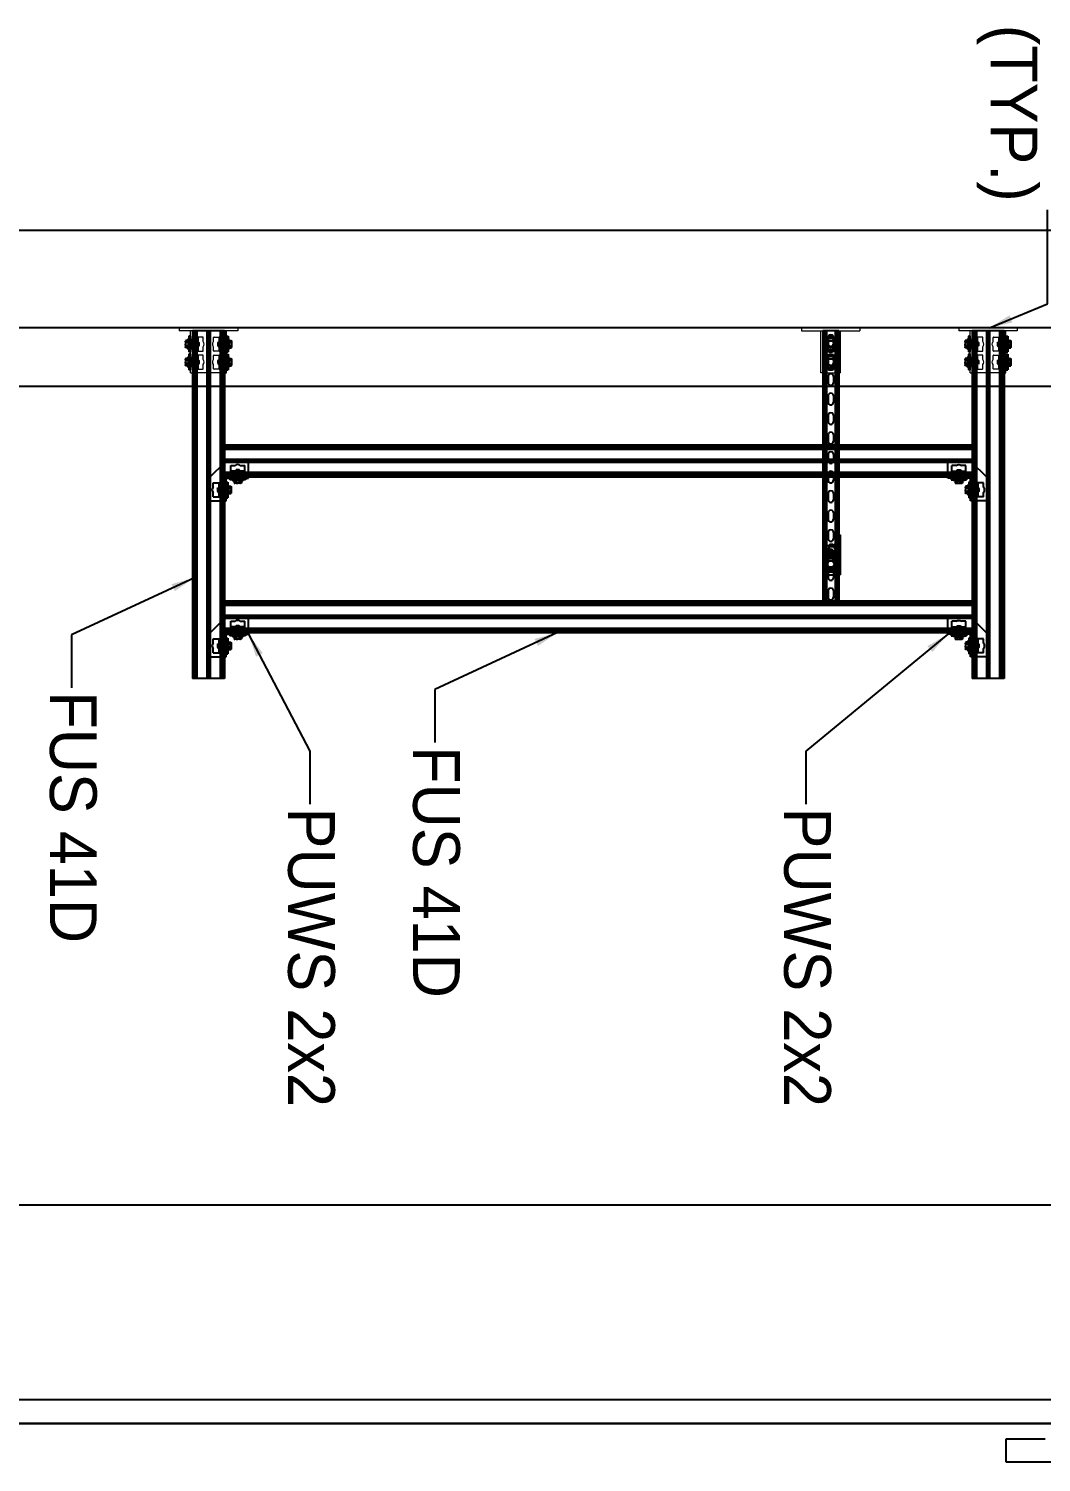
# Model space of a CAD drawing. Header units: millimetres. Extents: x 0 to 268175, y 0 to 74250.
# Drawn here: x 19607 to 22205, y 14109 to 17786 of the extents above; entities that cross this region are included whole.
import ezdxf
from ezdxf.enums import TextEntityAlignment as Align

# ---------------------------------------------------------------- set-up
doc = ezdxf.new("R2010")
doc.units = ezdxf.units.MM
doc.header["$LTSCALE"] = 200
doc.linetypes.add('CEN-GAUN', pattern=[32.2, 30, -1, 0.2, -1])
doc.linetypes.add('phl_thick', pattern=[0])
for name, color, linetype in [('1 BA', 9, 'Continuous'), ('1 CEN', 15, 'CEN-GAUN'), ('@@P3_P4 환상망 SUPPORT', 143, 'Continuous'), ('DIM', 7, 'Continuous'), ('PIPE RACK', 6, 'Continuous')]:
    doc.layers.add(name, color=color, linetype=linetype)
doc.styles.add('STD', font='simplex8.shx', dxfattribs={"width": 0.85, "bigfont": 'whgtxt.shx'})
doc.styles.add('돋움체', font='gulim.ttc')
doc.dimstyles.new('DMA1', dxfattribs={"dimscale": 40, "dimtxt": 2.5, "dimasz": 3, "dimexe": 1, "dimexo": 1.5, "dimgap": 0.8, "dimtad": 1, "dimdec": 1, "dimdsep": 46, "dimtxsty": 'STD', "dimcen": -2.5, "dimclrd": 256, "dimclre": 256, "dimclrt": 7, "dimadec": 1, "dimazin": 2, "dimtfac": 0.75, "dimtdec": 1, "dimtmove": 2, "dimatfit": 3, "dimfxl": 1, "dimtvp": 1, "dimfrac": 2, "dimtolj": 1, "dimarcsym": 0})

# ---------------------------------------------------------------- blocks, each defined once
blk = doc.blocks.new('A$C1199bcb0')
at = {"layer": '@@P3_P4 환상망 SUPPORT', "color": 2, "linetype": 'phl_thick'}
for p, q in [((-18, 6), (-17.99649, 6.117777)), ((-18, -6), (-18, 6)), ((-17.99649, 6.117777), (-17.986084, 6.235472)), ((-17.986084, 6.235472), (-17.968693, 6.352408)), ((-17.968693, 6.352408), (-17.944448, 6.467915)), ((-17.944448, 6.467915), (-17.913618, 6.581325)), ((-17.913618, 6.581325), (-17.876478, 6.691977)), ((-17.876478, 6.691977), (-17.832987, 6.800099)), ((-17.832987, 6.800099), (-17.782843, 6.90625)), ((-17.782843, 6.90625), (-17.726339, 7.009788)), ((-17.726339, 7.009788), (-17.663683, 7.110023)), ((-17.663683, 7.110023), (-17.595186, 7.206336)), ((-17.595186, 7.206336), (-17.521322, 7.298238)), ((-17.521322, 7.298238), (-17.442581, 7.385253)), ((-17.442581, 7.385253), (-17.359451, 7.466933)), ((-17.359451, 7.466933), (-17.272411, 7.54299)), ((-17.272411, 7.54299), (-17.182116, 7.613221)), ((-17.182116, 7.613221), (-17.089214, 7.677382)), ((-17.089214, 7.677382), (-16.99437, 7.735268)), ((-16.99437, 7.735268), (-16.898317, 7.78686)), ((-16.898317, 7.78686), (-16.801819, 7.832213)), ((-16.801819, 7.832213), (-16.705605, 7.871396)), ((-16.705605, 7.871396), (-16.608332, 7.905217)), ((-16.608332, 7.905217), (-16.509245, 7.934047)), ((-16.509245, 7.934047), (-16.408728, 7.957771)), ((-16.408728, 7.957771), (-16.307163, 7.976272)), ((-16.307163, 7.976272), (-16.204935, 7.989459)), ((-16.204935, 7.989459), (-16.102423, 7.997347)), ((-16.102423, 7.997347), (-16, 8)), ((-16, 8), (-14.439052, 8)), ((-14.439049, 8.000031), (-14.231407, 8.004602)), ((-14.231407, 8.004602), (-14.024026, 8.018427)), ((-14.024026, 8.018427), (-13.817566, 8.041426)), ((-13.817566, 8.041426), (-13.612699, 8.073442)), ((-13.612699, 8.073442), (-13.410096, 8.114311)), ((-13.410096, 8.114311), (-13.208317, 8.164452)), ((-13.208317, 8.164452), (-13.002339, 8.225616)), ((-13.002339, 8.225616), (-12.793396, 8.298335)), ((-12.793396, 8.298335), (-12.583125, 8.383024)), ((-12.583125, 8.383024), (-12.373108, 8.479752)), ((-12.373108, 8.479752), (-12.202334, 8.568009)), ((-12.202334, 8.568009), (-12.032001, 8.66519)), ((-12.032001, 8.66519), (-11.862731, 8.771353)), ((-11.862731, 8.771353), (-11.69539, 8.886751)), ((-11.69539, 8.886751), (-11.530483, 9.011345)), ((-11.530483, 9.011345), (-11.36902, 9.14507)), ((-11.36902, 9.14507), (-11.212824, 9.286802)), ((-11.212824, 9.286802), (-11.06258, 9.43597)), ((-11.06258, 9.43597), (-10.918729, 9.592018)), ((-10.918729, 9.592018), (-10.782094, 9.754732)), ((-10.782094, 9.754732), (-10.652928, 9.923378)), ((-10.652928, 9.923378), (-10.532238, 10.096755)), ((-10.532238, 10.096755), (-10.420465, 10.273729)), ((-10.420465, 10.273729), (-10.317712, 10.453605)), ((-10.317712, 10.453605), (-10.224151, 10.635519)), ((-10.224151, 10.635519), (-10.14017, 10.817799)), ((-10.14017, 10.817799), (-10.065554, 10.999621)), ((-10.065554, 10.999621), (-10, 11.18034)), ((-10, 11.18034), (-7.5, 18.540497)), ((-8.5, -4.129467), (-8.5, 4.129467)), ((-7.862192, 17.474161), (-8, 17.5)), ((-8, 17.068443), (-8, 17.5)), ((-7.826223, 5.296482), (-7.478477, 5.497254)), ((-7.478477, 5.497254), (-7.13805, 5.6938)), ((-7.13805, 5.6938), (-6.803941, 5.886698)), ((-6.803941, 5.886698), (-6.475198, 6.076497)), ((-6.475198, 6.076497), (-6.150906, 6.263728)), ((-6.150906, 6.263728), (-5.830178, 6.4489)), ((-5.830178, 6.4489), (-5.512148, 6.632514)), ((-5.512148, 6.632514), (-4.880781, 6.997035)), ((-4.880781, 6.997035), (-4.565745, 7.17892)), ((-4.565745, 7.17892), (-4.25, 7.361216)), ((-4.25, 7.361216), (-3.934255, 7.543511)), ((-3.934255, 7.543511), (-3.619219, 7.725397)), ((-3.619219, 7.725397), (-3.304035, 7.907369)), ((-3.304035, 7.907369), (-2.987851, 8.089918)), ((-2.987851, 8.089918), (-2.669822, 8.273532)), ((-2.669822, 8.273532), (-2.349094, 8.458704)), ((-2.349094, 8.458704), (-2.024802, 8.645934)), ((-2.024802, 8.645934), (-1.696059, 8.835734)), ((-1.696059, 8.835734), (-1.361951, 9.028632)), ((-1.361951, 9.028632), (-1.021523, 9.225178)), ((-1.021523, 9.225178), (-0.673776, 9.425949)), ((1.09777, 9.181157), (0.673776, 9.425949)), ((1.511166, 8.942483), (1.09777, 9.181157)), ((1.91576, 8.70889), (1.511166, 8.942483)), ((2.313254, 8.479397), (1.91576, 8.70889)), ((2.705276, 8.253062), (2.313254, 8.479397)), ((3.093409, 8.028974), (2.705276, 8.253062)), ((3.479206, 7.806234), (3.093409, 8.028974)), ((3.864216, 7.583949), (3.479206, 7.806234)), ((4.597267, 7.160721), (3.864216, 7.583949)), ((4.943779, 6.960663), (4.597267, 7.160721)), ((5.290677, 6.760381), (4.943779, 6.960663)), ((5.639091, 6.559224), (5.290677, 6.760381)), ((5.990151, 6.356539), (5.639091, 6.559224)), ((6.344997, 6.151669), (5.990151, 6.356539)), ((6.704797, 5.943938), (6.344997, 6.151669)), ((7.444122, 5.517089), (6.704797, 5.943938)), ((7.826223, 5.296482), (7.444122, 5.517089)), ((10, 11.18034), (7.5, 18.540497)), ((8.5, -4.129467), (8.5, 4.129467)), ((10.0619, 11.00917), (10, 11.18034)), ((10.131785, 10.837331), (10.0619, 11.00917)), ((10.20982, 10.665387), (10.131785, 10.837331)), ((10.296167, 10.493907), (10.20982, 10.665387)), ((10.390993, 10.323456), (10.296167, 10.493907)), ((10.494428, 10.154656), (10.390993, 10.323456)), ((10.605843, 9.989169), (10.494428, 10.154656)), ((10.724691, 9.827928), (10.605843, 9.989169)), ((10.850639, 9.671434), (10.724691, 9.827928)), ((10.983347, 9.520192), (10.850639, 9.671434)), ((11.122479, 9.374703), (10.983347, 9.520192)), ((11.26755, 9.235579), (11.122479, 9.374703)), ((11.417344, 9.103769), (11.26755, 9.235579)), ((11.571177, 8.979536), (11.417344, 9.103769)), ((11.728471, 8.863041), (11.571177, 8.979536)), ((11.888385, 8.754602), (11.728471, 8.863041)), ((12.049542, 8.654679), (11.888385, 8.754602)), ((12.211309, 8.563124), (12.049542, 8.654679)), ((12.373108, 8.479752), (12.211309, 8.563124)), ((12.583125, 8.383024), (12.373118, 8.4798)), ((12.793396, 8.298335), (12.583125, 8.383024)), ((13.002339, 8.225616), (12.793396, 8.298335)), ((13.208317, 8.164452), (13.002339, 8.225616)), ((13.410096, 8.114311), (13.208317, 8.164452)), ((13.612699, 8.073442), (13.410096, 8.114311)), ((13.817566, 8.041426), (13.612699, 8.073442)), ((14.024026, 8.018427), (13.817566, 8.041426)), ((14.231407, 8.004602), (14.024026, 8.018427)), ((14.439052, 8), (14.231407, 8.004602)), ((14.439052, 8), (14.690674, 8)), ((14.690674, 8), (14.945595, 8)), ((14.945595, 8), (15.203898, 8)), ((15.203898, 8), (15.465673, 8)), ((15.465673, 8), (15.731009, 8)), ((15.731009, 8), (16, 8)), ((16.102423, 7.997347), (16, 8)), ((16.204935, 7.989459), (16.102423, 7.997347)), ((16.307163, 7.976272), (16.204935, 7.989459)), ((16.408728, 7.957771), (16.307163, 7.976272)), ((16.509245, 7.934047), (16.408728, 7.957771)), ((16.608332, 7.905217), (16.509245, 7.934047)), ((16.705605, 7.871395), (16.608332, 7.905217)), ((16.801819, 7.832213), (16.705605, 7.871395)), ((16.898317, 7.78686), (16.801819, 7.832213)), ((16.99437, 7.735268), (16.898317, 7.78686)), ((17.089214, 7.677382), (16.99437, 7.735268)), ((17.182116, 7.613221), (17.089214, 7.677382)), ((17.272411, 7.54299), (17.182116, 7.613221)), ((17.359451, 7.466933), (17.272411, 7.54299)), ((17.442581, 7.385253), (17.359451, 7.466933)), ((17.521322, 7.298238), (17.442581, 7.385253)), ((17.595186, 7.206336), (17.521322, 7.298238)), ((17.663683, 7.110023), (17.595186, 7.206336)), ((17.726339, 7.009788), (17.663683, 7.110023)), ((17.782843, 6.90625), (17.726339, 7.009788)), ((17.832987, 6.800099), (17.782843, 6.90625)), ((17.876478, 6.691977), (17.832987, 6.800099)), ((17.913618, 6.581325), (17.876478, 6.691977)), ((17.944448, 6.467915), (17.913618, 6.581325)), ((17.968693, 6.352408), (17.944448, 6.467915)), ((17.986084, 6.235472), (17.968693, 6.352408)), ((17.99649, 6.117777), (17.986084, 6.235472)), ((18, 6), (17.99649, 6.117777)), ((18, -6), (18, 6)), ((-17.99649, -6.117777), (-18, -6)), ((-17.986084, -6.235472), (-17.99649, -6.117777)), ((-17.968693, -6.352408), (-17.986084, -6.235472)), ((-17.944448, -6.467915), (-17.968693, -6.352408)), ((-17.913618, -6.581325), (-17.944448, -6.467915)), ((-17.876478, -6.691977), (-17.913618, -6.581325)), ((-17.832987, -6.800099), (-17.876478, -6.691977)), ((-17.782843, -6.90625), (-17.832987, -6.800099)), ((-17.726339, -7.009788), (-17.782843, -6.90625)), ((-17.663683, -7.110023), (-17.726339, -7.009788)), ((-17.595186, -7.206336), (-17.663683, -7.110023)), ((-17.521322, -7.298238), (-17.595186, -7.206336)), ((-17.442581, -7.385253), (-17.521322, -7.298238)), ((-17.359451, -7.466933), (-17.442581, -7.385253)), ((-17.272411, -7.54299), (-17.359451, -7.466933)), ((-17.182116, -7.613221), (-17.272411, -7.54299)), ((-17.089214, -7.677382), (-17.182116, -7.613221)), ((-16.99437, -7.735268), (-17.089214, -7.677382)), ((-16.898317, -7.78686), (-16.99437, -7.735268)), ((-16.801819, -7.832213), (-16.898317, -7.78686)), ((-16.705605, -7.871395), (-16.801819, -7.832213)), ((-16.608332, -7.905217), (-16.705605, -7.871395)), ((-16.509245, -7.934047), (-16.608332, -7.905217)), ((-16.408728, -7.957771), (-16.509245, -7.934047)), ((-16.307163, -7.976272), (-16.408728, -7.957771)), ((-16.204935, -7.989459), (-16.307163, -7.976272)), ((-16.102423, -7.997347), (-16.204935, -7.989459)), ((-16, -8), (-16.102423, -7.997347)), ((-16, -8), (-14.439052, -8)), ((-14.231407, -8.004602), (-14.439052, -8)), ((-14.024026, -8.018427), (-14.231407, -8.004602)), ((-13.817566, -8.041426), (-14.024026, -8.018427)), ((-13.612699, -8.073442), (-13.817566, -8.041426)), ((-13.410096, -8.114311), (-13.612699, -8.073442)), ((-13.208317, -8.164452), (-13.410096, -8.114311)), ((-13.002339, -8.225616), (-13.208317, -8.164452)), ((-12.793396, -8.298335), (-13.002339, -8.225616)), ((-12.583125, -8.383024), (-12.793396, -8.298335)), ((-12.373118, -8.4798), (-12.583125, -8.383024)), ((-12.202317, -8.567993), (-12.373108, -8.479752)), ((-12.031596, -8.665364), (-12.202317, -8.567993)), ((-11.861625, -8.77208), (-12.031596, -8.665364)), ((-11.693248, -8.888251), (-11.861625, -8.77208)), ((-11.528074, -9.013275), (-11.693248, -8.888251)), ((-11.366937, -9.146872), (-11.528074, -9.013275)), ((-11.210513, -9.288848), (-11.366937, -9.146872)), ((-11.059873, -9.438622), (-11.210513, -9.288848)), ((-10.916073, -9.595039), (-11.059873, -9.438622)), ((-10.779813, -9.757758), (-10.916073, -9.595039)), ((-10.651197, -9.925931), (-10.779813, -9.757758)), ((-10.530719, -10.099052), (-10.651197, -9.925931)), ((-10.41886, -10.276366), (-10.530719, -10.099052)), ((-10.316502, -10.45592), (-10.41886, -10.276366)), ((-10.223629, -10.63676), (-10.316502, -10.45592)), ((-10.140051, -10.81822), (-10.223629, -10.63676)), ((-10.065572, -10.999636), (-10.140051, -10.81822)), ((-10, -11.18034), (-10.065572, -10.999636)), ((-7.5, -18.540497), (-10, -11.18034)), ((-7.444122, -5.517089), (-7.826223, -5.296482)), ((-6.704797, -5.943938), (-7.444122, -5.517089)), ((-6.344997, -6.151669), (-6.704797, -5.943938)), ((-5.990151, -6.356539), (-6.344997, -6.151669)), ((-5.639091, -6.559224), (-5.990151, -6.356539)), ((-5.290677, -6.760381), (-5.639091, -6.559224)), ((-4.943779, -6.960663), (-5.290677, -6.760381)), ((-4.597267, -7.160721), (-4.943779, -6.960663)), ((-4.25, -7.361216), (-4.597267, -7.160721)), ((-3.864216, -7.583949), (-4.25, -7.361216)), ((-3.479206, -7.806234), (-3.864216, -7.583949)), ((-3.093409, -8.028974), (-3.479206, -7.806234)), ((-2.705276, -8.253062), (-3.093409, -8.028974)), ((-2.313254, -8.479397), (-2.705276, -8.253062)), ((-1.91576, -8.70889), (-2.313254, -8.479397)), ((-1.511166, -8.942483), (-1.91576, -8.70889)), ((-1.09777, -9.181157), (-1.511166, -8.942483)), ((-0.673776, -9.425949), (-1.09777, -9.181157)), ((0.673776, -9.425949), (1.09777, -9.181157)), ((1.09777, -9.181157), (1.511166, -8.942483)), ((1.511166, -8.942483), (1.91576, -8.70889)), ((1.91576, -8.70889), (2.313254, -8.479397)), ((2.313254, -8.479397), (2.705276, -8.253062)), ((2.705276, -8.253062), (3.093409, -8.028974)), ((3.093409, -8.028974), (3.479206, -7.806234)), ((3.479206, -7.806234), (3.864216, -7.583949)), ((3.864216, -7.583949), (4.25, -7.361216)), ((4.25, -7.361216), (4.597267, -7.160721)), ((4.597267, -7.160721), (4.943779, -6.960663)), ((4.943779, -6.960663), (5.290677, -6.760381)), ((5.290677, -6.760381), (5.639091, -6.559224)), ((5.639091, -6.559224), (5.990151, -6.356539)), ((5.990151, -6.356539), (6.344997, -6.151669)), ((6.344997, -6.151669), (6.704797, -5.943938)), ((6.704797, -5.943938), (7.070754, -5.732653)), ((7.070754, -5.732653), (7.444122, -5.517089)), ((7.444122, -5.517089), (7.826223, -5.296482)), ((7.5, -18.540497), (10, -11.18034)), ((8, -17.5), (7.862205, -17.474163)), ((8, -17.5), (8, -17.068485)), ((10, -11.18034), (10.079742, -10.963325)), ((10.079742, -10.963325), (10.172623, -10.744906)), ((10.172623, -10.744906), (10.279159, -10.526212)), ((10.279159, -10.526212), (10.399189, -10.309495)), ((10.399189, -10.309495), (10.532238, -10.096755)), ((10.532238, -10.096755), (10.678125, -9.889198)), ((10.678125, -9.889198), (10.835908, -9.688932)), ((10.835908, -9.688932), (11.004268, -9.497615)), ((11.004268, -9.497615), (11.182281, -9.316057)), ((11.182281, -9.316057), (11.36902, -9.14507)), ((11.36902, -9.14507), (11.563231, -8.985682)), ((11.563231, -8.985682), (11.762086, -8.839511)), ((11.762086, -8.839511), (11.96414, -8.706587)), ((11.96414, -8.706587), (12.168209, -8.586729)), ((12.168209, -8.586729), (12.373108, -8.479752)), ((12.373108, -8.479752), (12.583125, -8.383024)), ((12.583125, -8.383024), (12.793396, -8.298335)), ((12.793396, -8.298335), (13.002339, -8.225616)), ((13.002339, -8.225616), (13.208317, -8.164452)), ((13.208317, -8.164452), (13.410096, -8.114311)), ((13.410096, -8.114311), (13.612699, -8.073442)), ((13.612699, -8.073442), (13.817566, -8.041426)), ((13.817566, -8.041426), (14.024026, -8.018427)), ((14.024026, -8.018427), (14.231407, -8.004602)), ((14.231407, -8.004602), (14.439052, -8)), ((14.439052, -8), (14.690674, -8)), ((14.690674, -8), (14.945595, -8)), ((14.945595, -8), (15.203898, -8)), ((15.203898, -8), (15.465673, -8)), ((15.465673, -8), (15.731009, -8)), ((15.731009, -8), (16, -8)), ((16, -8), (16.102423, -7.997347)), ((16.102423, -7.997347), (16.204935, -7.989459)), ((16.204935, -7.989459), (16.307163, -7.976272)), ((16.307163, -7.976272), (16.408728, -7.957771)), ((16.408728, -7.957771), (16.509245, -7.934047)), ((16.509245, -7.934047), (16.608332, -7.905217)), ((16.608332, -7.905217), (16.705605, -7.871396)), ((16.705605, -7.871396), (16.801819, -7.832213)), ((16.801819, -7.832213), (16.898317, -7.78686)), ((16.898317, -7.78686), (16.99437, -7.735268)), ((16.99437, -7.735268), (17.089214, -7.677382)), ((17.089214, -7.677382), (17.182116, -7.613221)), ((17.182116, -7.613221), (17.272411, -7.54299)), ((17.272411, -7.54299), (17.359451, -7.466933)), ((17.359451, -7.466933), (17.442581, -7.385253)), ((17.442581, -7.385253), (17.521322, -7.298238)), ((17.521322, -7.298238), (17.595186, -7.206336)), ((17.595186, -7.206336), (17.663683, -7.110023)), ((17.663683, -7.110023), (17.726339, -7.009788)), ((17.726339, -7.009788), (17.782843, -6.90625)), ((17.782843, -6.90625), (17.832987, -6.800099)), ((17.832987, -6.800099), (17.876478, -6.691977)), ((17.876478, -6.691977), (17.913618, -6.581325)), ((17.913618, -6.581325), (17.944448, -6.467915)), ((17.944448, -6.467915), (17.968693, -6.352408)), ((17.968693, -6.352408), (17.986084, -6.235472)), ((17.986084, -6.235472), (17.99649, -6.117777)), ((17.99649, -6.117777), (18, -6))]:
    blk.add_line(p, q, dxfattribs=at)
for radius in [10.3, 8.5]:
    blk.add_circle((0, 0), radius, dxfattribs=at)
for radius, start, end in [(15, 145.575707658, 214.424292384), (15, 48.189685111, 131.810314902), (9.45, 145.911393746, 154.088606254), (20, 67.975687163, 112.024312837), (9.45, 85.911393747, 94.088606253), (9.45, 25.911393746, 34.088606254), (15, 0, 34.424292384), (15, 325.575707658, 0), (15, 228.189685098, 311.810314889), (9.45, 205.911393746, 214.088606254), (20, 247.975687163, 292.024312837), (9.45, 265.911393747, 274.088606253), (9.45, 325.911393746, 334.088606254)]:
    blk.add_arc((0, 0), radius, start, end, dxfattribs=at)
blk = doc.blocks.new('A$Cbeba9721')
at = {"layer": '@@P3_P4 환상망 SUPPORT', "color": 5, "linetype": 'Continuous', "lineweight": 0}
for p, q in [((-75, 0), (75, 0)), ((-75, 0), (-75, -8)), ((75, 0), (75, -8)), ((-75, -8), (75, -8)), ((-25, -116), (-25, -8)), ((-8.2, -25), (-8.2, -35.3)), ((7.2, -24), (-7.2, -24)), ((8.2, -35.3), (8.2, -25)), ((25, -116), (25, -8)), ((-8.2, -48.7), (-8.2, -59)), ((-8.2, -71), (-8.2, -81.3)), ((-7.2, -60), (7.2, -60)), ((7.2, -70), (-7.2, -70)), ((8.2, -59), (8.2, -48.7)), ((8.2, -81.3), (8.2, -71)), ((-8.2, -94.7), (-8.2, -105)), ((-7.2, -106), (7.2, -106)), ((8.2, -105), (8.2, -94.7)), ((-17, -116), (-25, -116)), ((-17, -116), (17, -116)), ((25, -116), (17, -116))]:
    blk.add_line(p, q, dxfattribs=at)
for centre, radius, start, end in [((0, -42), 10.7, 140.7731, 219.2269), ((-7.2, -25), 1, 90, 180), ((7.2, -25), 1, 0, 90), ((0, -42), 10.7, 320.7731, 39.2269), ((-7.2, -71), 1, 90, 180), ((-7.2, -59), 1, 180, 270), ((7.2, -59), 1, 270, 0), ((7.2, -71), 1, 0, 90), ((0, -88), 10.7, 140.7731, 219.2269), ((-7.2, -105), 1, 180, 270), ((7.2, -105), 1, 270, 0), ((0, -88), 10.7, 320.7731, 39.2269)]:
    blk.add_arc(centre, radius, start, end, dxfattribs=at)
at = {"layer": '@@P3_P4 환상망 SUPPORT', "color": 2}
for p in [(0, -42), (0, -88)]:
    blk.add_blockref('A$C1199bcb0', p, dxfattribs=at)
blk = doc.blocks.new('*U3267')
at = {"layer": '@@P3_P4 환상망 SUPPORT', "linetype": 'phl_thick'}
for p, q in [((-20.5, 0), (-20.5, 702)), ((-15.6, 0), (-15.6, 702)), ((-15.1, 0), (-15.1, 702)), ((-11, 0), (-11, 702)), ((11, 0), (11, 702)), ((15.1, 0), (15.1, 702)), ((15.6, 0), (15.6, 702)), ((20.5, 0), (20.5, 702)), ((-7, 667), (-7, 683)), ((7, 667), (7, 683)), ((-7, 617), (-7, 633)), ((7, 617), (7, 633)), ((-7, 567), (-7, 583)), ((7, 567), (7, 583)), ((-7, 517), (-7, 533)), ((7, 517), (7, 533)), ((-7, 467), (-7, 483)), ((7, 467), (7, 483)), ((-7, 417), (-7, 433)), ((7, 417), (7, 433)), ((-7, 367), (-7, 383)), ((7, 367), (7, 383)), ((-7, 317), (-7, 333)), ((7, 317), (7, 333)), ((-7, 267), (-7, 283)), ((7, 267), (7, 283)), ((-7, 217), (-7, 233)), ((7, 217), (7, 233)), ((-7, 167), (-7, 183)), ((7, 167), (7, 183)), ((-7, 117), (-7, 133)), ((7, 117), (7, 133)), ((-7, 67), (-7, 83)), ((7, 67), (7, 83)), ((-7, 17), (-7, 33)), ((7, 17), (7, 33))]:
    blk.add_line(p, q, dxfattribs=at)
at = {"layer": '@@P3_P4 환상망 SUPPORT', "linetype": 'Continuous'}
for p, q in [((-20.5, 702), (20.5, 702)), ((-20.5, 0), (20.5, 0))]:
    blk.add_line(p, q, dxfattribs=at)
at = {"layer": '@@P3_P4 환상망 SUPPORT', "linetype": 'phl_thick'}
for centre, start, end in [((0, 683.000037), 0.000306258, 180.000306258), ((0, 666.999963), 180.000306258, 0.000306258), ((0, 633.000037), 0.000306258, 180.000306258), ((0, 616.999963), 180.000306258, 0.000306258), ((0, 583.000037), 0.000306258, 180.000306258), ((0, 566.999963), 180.000306258, 0.000306258), ((0, 533.000037), 0.000306258, 180.000306258), ((0, 516.999963), 180.000306258, 0.000306258), ((0, 483.000037), 0.000306258, 180.000306258), ((0, 466.999963), 180.000306258, 0.000306258), ((0, 433.000037), 0.000306258, 180.000306258), ((0, 416.999963), 180.000306258, 0.000306258), ((0, 383.000037), 0.000306258, 180.000306258), ((0, 366.999963), 180.000306258, 0.000306258), ((0, 333.000037), 0.000306258, 180.000306258), ((0, 316.999963), 180.000306258, 0.000306258), ((0, 283.000037), 0.000306258, 180.000306258), ((0, 266.999963), 180.000306258, 0.000306258), ((0, 233.000037), 0.000306258, 180.000306258), ((0, 216.999963), 180.000306258, 0.000306258), ((0, 183.000037), 0.000306258, 180.000306258), ((0, 166.999963), 180.000306258, 0.000306258), ((0, 133.000037), 0.000306258, 180.000306258), ((0, 116.999963), 180.000306258, 0.000306258), ((0, 83.000037), 0.000306258, 180.000306258), ((0, 66.999963), 180.000306258, 0.000306258), ((0, 33.000037), 0.000306258, 180.000306258), ((0, 16.999963), 180.000306258, 0.000306258)]:
    blk.add_arc(centre, 7, start, end, dxfattribs=at)
blk = doc.blocks.new('A$Cd080613a')
at = {"layer": '@@P3_P4 환상망 SUPPORT', "color": 2, "linetype": 'phl_thick'}
for p, q in [((-20, 4.434), (-18.540497, 4.434)), ((-20, 1.034), (-20, 4.434)), ((-20, 1.034), (-18.540497, 1.034)), ((-18.540497, 4.434), (-11.18034, 4.434)), ((-18.540497, 1.034), (-18.540497, 4.434)), ((-18.540497, 1.034), (-11.18034, 1.034)), ((-13.5, 0), (-13.5, 1.034)), ((-13.5, 0), (-8, 0)), ((-11.18034, 4.434), (-10.999621, 4.526016)), ((-11.18034, 1.034), (-11.18034, 4.434)), ((-11.18034, 1.034), (-8.008727, 1.034)), ((-10.999621, 4.526016), (-10.817799, 4.607405)), ((-10.817799, 4.607405), (-10.635521, 4.678167)), ((-10.635521, 4.678167), (-10.453605, 4.738253)), ((-10.5, -10.466), (-10.5, 0)), ((-10.453605, 4.738253), (-10.273729, 4.787376)), ((-10.309559, 6.434007), (10.309559, 6.434007)), ((-10.273729, 4.787376), (-10.096742, 4.825514)), ((-10.096742, 4.825514), (-9.923378, 4.852767)), ((-9.923378, 4.852767), (-9.754732, 4.869109)), ((-9.754732, 4.869109), (-9.592018, 4.874416)), ((-9.43597, 4.869011), (-9.592018, 4.874416)), ((-9.45, 12.285517), (-8.5, 12.834)), ((-9.45, 12.285517), (-9.425949, 12.285517)), ((-9.45, 6.434), (-9.45, 12.285517)), ((-9.286802, 4.852541), (-9.43597, 4.869011)), ((-9.425949, 12.285517), (-9.225178, 12.382765)), ((-9.425949, 6.434), (-9.425949, 12.285517)), ((-9.14507, 4.825103), (-9.286802, 4.852541)), ((-9.225178, 12.382765), (-9.028632, 12.46982)), ((-9.011345, 4.786714), (-9.14507, 4.825103)), ((-9.028632, 12.46982), (-8.835734, 12.547031)), ((-8.886751, 4.737605), (-9.011345, 4.786714)), ((-8.771402, 4.677806), (-8.886751, 4.737605)), ((-8.835734, 12.547031), (-8.645934, 12.614685)), ((-8.66519, 4.60729), (-8.771402, 4.677806)), ((-8.568009, 4.52603), (-8.66519, 4.60729)), ((-8.645934, 12.614685), (-8.458704, 12.673015)), ((-8.479752, 4.434), (-8.568009, 4.52603)), ((-8.5, 12.834), (8.5, 12.834)), ((-8.383024, 4.342905), (-8.479752, 4.434)), ((-8.479752, 4.434), (8.479752, 4.434)), ((-8.458704, 12.673015), (-8.273532, 12.722205)), ((-8.298335, 4.244727), (-8.383024, 4.342905)), ((-8.225616, 4.140826), (-8.298335, 4.244727)), ((-8.273532, 12.722205), (-8.089918, 12.762387)), ((-8.164452, 4.032743), (-8.225616, 4.140826)), ((-8.114311, 3.921798), (-8.164452, 4.032743)), ((-8.073442, 3.805669), (-8.114311, 3.921798)), ((-8.089918, 12.762387), (-7.907369, 12.793645)), ((-8.041426, 3.683749), (-8.073442, 3.805669)), ((-8.018427, 3.556566), (-8.041426, 3.683749)), ((-8.004602, 3.42465), (-8.018427, 3.556566)), ((-8.006255, 0.977988), (-8.008727, 1.034)), ((-8.004136, 0.924002), (-8.006255, 0.977988)), ((-8.000031, 3.288557), (-8.004602, 3.42465)), ((-8.002394, 0.872075), (-8.004136, 0.924002)), ((-8.001102, 0.822352), (-8.002394, 0.872075)), ((-8.000288, 0.774408), (-8.001102, 0.822352)), ((-8, 0.727727), (-8.000288, 0.774408)), ((-8, -0.157176), (-8, 3.288561)), ((-7.997347, 2.169936), (-8, 2.238707)), ((-7.989459, 2.102767), (-7.997347, 2.169936)), ((-7.976272, 2.037446), (-7.989459, 2.102767)), ((-7.957771, 1.974207), (-7.976272, 2.037446)), ((-7.934047, 1.913249), (-7.957771, 1.974207)), ((-7.905217, 1.854768), (-7.934047, 1.913249)), ((-7.907369, 12.793645), (-7.725397, 12.816016)), ((-7.871396, 1.798956), (-7.905217, 1.854768)), ((-7.832213, 1.745381), (-7.871396, 1.798956)), ((-7.78686, 1.693336), (-7.832213, 1.745381)), ((-7.735268, 1.643293), (-7.78686, 1.693336)), ((-7.677382, 1.595741), (-7.735268, 1.643293)), ((-7.725397, 12.816016), (-7.543511, 12.829488)), ((-7.613221, 1.551128), (-7.677382, 1.595741)), ((-7.54299, 1.509804), (-7.613221, 1.551128)), ((-7.543511, 12.829488), (-7.361216, 12.834)), ((-7.466933, 1.472099), (-7.54299, 1.509804)), ((-7.385253, 1.438355), (-7.466933, 1.472099)), ((-7.298238, 1.408783), (-7.385253, 1.438355)), ((-7.17892, 12.829488), (-7.361216, 12.834)), ((-7.206336, 1.383563), (-7.298238, 1.408783)), ((-7.110023, 1.362871), (-7.206336, 1.383563)), ((-6.997035, 12.816016), (-7.17892, 12.829488)), ((-7.009788, 1.34687), (-7.110023, 1.362871)), ((-6.90625, 1.335597), (-7.009788, 1.34687)), ((-6.815063, 12.793645), (-6.997035, 12.816016)), ((-6.800099, 1.329011), (-6.90625, 1.335597)), ((-6.632514, 12.762387), (-6.815063, 12.793645)), ((-6.691977, 1.327135), (-6.800099, 1.329011)), ((-6.691977, 1.327135), (-6.581325, 1.329907)), ((-6.4489, 12.722205), (-6.632514, 12.762387)), ((-6.581325, 1.329907), (-6.467915, 1.337363)), ((-6.467915, 1.337363), (-6.352408, 1.349526)), ((-6.263728, 12.673015), (-6.4489, 12.722205)), ((-6.352408, 1.349526), (-6.235472, 1.366419)), ((-6.076497, 12.614685), (-6.263728, 12.673015)), ((-6.235472, 1.366419), (-6.117777, 1.387979)), ((-6.117777, 1.387979), (-6, 1.414014)), ((-5.886698, 12.547031), (-6.076497, 12.614685)), ((-6, 1.414014), (-5.30323, 1.57262)), ((-6, -1.216), (-6, 1.414014)), ((-5.6938, 12.46982), (-5.886698, 12.547031)), ((-5.497254, 12.382765), (-5.6938, 12.46982)), ((-5.296482, 12.285517), (-5.497254, 12.382765)), ((-5.30323, 1.57262), (-4.617331, 1.711087)), ((-5.296482, 12.285517), (-4.129467, 12.285517)), ((-5.296482, 6.434), (-5.296482, 12.285517)), ((-4.617331, 1.711087), (-3.940787, 1.829986)), ((-4.129467, 12.285517), (-3.727924, 12.382765)), ((-4.129467, 6.434), (-4.129467, 12.285517)), ((-3.940787, 1.829986), (-3.272149, 1.929801)), ((-3.727924, 12.382765), (-3.334832, 12.46982)), ((-3.334832, 12.46982), (-2.949037, 12.547031)), ((-3.272149, 1.929801), (-2.610019, 2.010935)), ((-2.949037, 12.547031), (-2.569437, 12.614685)), ((-2.610019, 2.010935), (-1.953047, 2.07371)), ((-2.569437, 12.614685), (-2.194977, 12.673015)), ((-2.194977, 12.673015), (-1.824632, 12.722205)), ((-1.953047, 2.07371), (-1.299912, 2.118373)), ((-1.824632, 12.722205), (-1.457404, 12.762387)), ((-1.457404, 12.762387), (-1.092307, 12.793645)), ((-1.299912, 2.118373), (-0.649322, 2.145102)), ((-1.092307, 12.793645), (-0.728363, 12.816016)), ((-0.728363, 12.816016), (-0.364591, 12.829488)), ((-0.649322, 2.145102), (0, 2.154)), ((-0.364591, 12.829488), (0, 12.834)), ((0.364591, 12.829488), (0, 12.834)), ((0.649322, 2.145102), (0, 2.154)), ((0.728363, 12.816016), (0.364591, 12.829488)), ((1.299912, 2.118373), (0.649322, 2.145102)), ((1.092307, 12.793645), (0.728363, 12.816016)), ((1.457404, 12.762387), (1.092307, 12.793645)), ((1.953047, 2.07371), (1.299912, 2.118373)), ((1.824632, 12.722205), (1.457404, 12.762387)), ((2.194977, 12.673015), (1.824632, 12.722205)), ((2.610019, 2.010935), (1.953047, 2.07371)), ((2.569437, 12.614685), (2.194977, 12.673015)), ((2.949037, 12.547031), (2.569437, 12.614685)), ((3.272149, 1.929801), (2.610019, 2.010935)), ((3.334832, 12.46982), (2.949037, 12.547031)), ((3.940787, 1.829986), (3.272149, 1.929801)), ((3.727924, 12.382765), (3.334832, 12.46982)), ((4.129467, 12.285517), (3.727924, 12.382765)), ((4.617331, 1.711087), (3.940787, 1.829986)), ((4.129467, 12.285517), (5.296482, 12.285517)), ((4.129467, 6.434), (4.129467, 12.285517)), ((5.30323, 1.57262), (4.617331, 1.711087)), ((5.296482, 12.285517), (5.517089, 12.391922)), ((5.296482, 6.434), (5.296482, 12.285517)), ((6, 1.414014), (5.30323, 1.57262)), ((5.517089, 12.391922), (5.732653, 12.48604)), ((5.732653, 12.48604), (5.943938, 12.568319)), ((5.943938, 12.568319), (6.151669, 12.639125)), ((6.117777, 1.387979), (6, 1.414014)), ((6, -1.216), (6, 1.414014)), ((6.235472, 1.366419), (6.117777, 1.387979)), ((6.151669, 12.639125), (6.356539, 12.698744)), ((6.352408, 1.349526), (6.235472, 1.366419)), ((6.467915, 1.337363), (6.352408, 1.349526)), ((6.356539, 12.698744), (6.559224, 12.747389)), ((6.581325, 1.329907), (6.467915, 1.337363)), ((6.559224, 12.747389), (6.760381, 12.785202)), ((6.691977, 1.327135), (6.581325, 1.329907)), ((6.691977, 1.327135), (6.800099, 1.329011)), ((6.760381, 12.785202), (6.960663, 12.812253)), ((6.800099, 1.329011), (6.90625, 1.335597)), ((6.90625, 1.335597), (7.009788, 1.34687)), ((6.960663, 12.812253), (7.160721, 12.828542)), ((7.009788, 1.34687), (7.110023, 1.362871)), ((7.110023, 1.362871), (7.206336, 1.383563)), ((7.160721, 12.828542), (7.361216, 12.834)), ((7.206336, 1.383563), (7.298238, 1.408783)), ((7.298238, 1.408783), (7.385253, 1.438355)), ((7.583949, 12.827266), (7.361216, 12.834)), ((7.385253, 1.438355), (7.466933, 1.472099)), ((7.466933, 1.472099), (7.54299, 1.509804)), ((7.54299, 1.509804), (7.613221, 1.551128)), ((7.806234, 12.80717), (7.583949, 12.827266)), ((7.613221, 1.551128), (7.677382, 1.595741)), ((7.677382, 1.595741), (7.735268, 1.643293)), ((7.735268, 1.643293), (7.78686, 1.693336)), ((7.78686, 1.693336), (7.832213, 1.745381)), ((8.028974, 12.773795), (7.806234, 12.80717)), ((7.832213, 1.745381), (7.871395, 1.798957)), ((7.871395, 1.798957), (7.905217, 1.854768)), ((7.905217, 1.854768), (7.934047, 1.913249)), ((7.934047, 1.913249), (7.957771, 1.974207)), ((7.957771, 1.974207), (7.976272, 2.037446)), ((7.976272, 2.037446), (7.989459, 2.102767)), ((7.989459, 2.102767), (7.997347, 2.169936)), ((7.997347, 2.169936), (8, 2.238707)), ((8, 3.288561), (8.004602, 3.42465)), ((8, -0.157176), (8, 3.288561)), ((8, 0.727727), (8.000288, 0.774408)), ((8, 0), (13.5, 0)), ((8.000288, 0.774408), (8.001102, 0.822352)), ((8.001102, 0.822352), (8.002394, 0.872075)), ((8.002394, 0.872075), (8.004128, 0.923982)), ((8.004128, 0.923982), (8.006255, 0.977988)), ((8.004602, 3.42465), (8.018427, 3.556566)), ((8.006255, 0.977988), (8.008727, 1.034)), ((8.008727, 1.034), (20, 1.034)), ((8.018427, 3.556566), (8.041426, 3.683749)), ((8.253062, 12.727113), (8.028974, 12.773795)), ((8.041426, 3.683749), (8.073442, 3.805669)), ((8.073442, 3.805669), (8.114311, 3.921798)), ((8.114311, 3.921798), (8.164452, 4.032743)), ((8.164452, 4.032743), (8.225616, 4.140826)), ((8.225616, 4.140826), (8.298335, 4.244727)), ((8.479397, 12.666988), (8.253062, 12.727113)), ((8.298335, 4.244727), (8.383024, 4.342905)), ((8.383024, 4.342905), (8.4798, 4.433966)), ((8.70889, 12.593179), (8.479397, 12.666988)), ((8.479752, 4.434), (8.567993, 4.526015)), ((9.45, 12.285517), (8.5, 12.834)), ((8.567993, 4.526015), (8.665364, 4.607404)), ((8.665364, 4.607404), (8.772082, 4.678167)), ((8.942483, 12.505333), (8.70889, 12.593179)), ((8.772082, 4.678167), (8.888251, 4.738253)), ((8.888251, 4.738253), (9.013275, 4.787375)), ((9.181157, 12.402978), (8.942483, 12.505333)), ((9.013275, 4.787375), (9.146859, 4.825513)), ((9.146859, 4.825513), (9.288848, 4.852767)), ((9.425949, 12.285517), (9.181157, 12.402978)), ((9.288848, 4.852767), (9.438622, 4.869109)), ((9.425949, 12.285517), (9.45, 12.285517)), ((9.425949, 6.434), (9.425949, 12.285517)), ((9.438622, 4.869109), (9.595039, 4.874416)), ((9.45, 6.434), (9.45, 12.285517)), ((9.757758, 4.869011), (9.595039, 4.874416)), ((9.925931, 4.852541), (9.757758, 4.869011)), ((10.099052, 4.825103), (9.925931, 4.852541)), ((10.276366, 4.786714), (10.099052, 4.825103)), ((10.45592, 4.737606), (10.276366, 4.786714)), ((10.63676, 4.677807), (10.45592, 4.737606)), ((10.5, -10.466), (10.5, 0)), ((10.81822, 4.607291), (10.63676, 4.677807)), ((10.999636, 4.526031), (10.81822, 4.607291)), ((11.18034, 4.434), (10.999636, 4.526031)), ((11.18034, 4.434), (18.540497, 4.434)), ((11.18034, 1.034), (11.18034, 4.434)), ((13.5, 0), (13.5, 1.034)), ((18.540497, 4.434), (20, 4.434)), ((18.540497, 1.034), (18.540497, 4.434)), ((20, 1.034), (20, 4.434)), ((-17.5, -10.466), (-6.800735, -10.466)), ((-17.5, -18.466001), (-17.5, -10.466)), ((-17.5, -18.466001), (17.5, -18.466001)), ((-6.800735, -16.249999), (-6.800735, -10.466)), ((-6.800735, -16.249999), (6.800735, -16.249999)), ((-6, -1.216), (6, -1.216)), ((-5, -20.63), (-5, -18.466001)), ((-4.064, -21.565999), (-5, -20.63)), ((-5, -20.63), (5, -20.63)), ((-4.064, -21.565999), (4.064, -21.565999)), ((4.064, -21.565999), (5, -20.63)), ((5, -20.63), (5, -18.466001)), ((6.800735, -10.466), (17.5, -10.466)), ((6.800735, -16.249999), (6.800735, -10.466)), ((14.5, -18.466001), (14.5, -10.466)), ((17.5, -18.466001), (17.5, -10.466))]:
    blk.add_line(p, q, dxfattribs=at)
for centre, start, end in [((-10.309559, -0.066037), 90.000000636, 136.186859386), ((10.309559, -0.066037), 43.813140614, 89.999999364)]:
    blk.add_arc(centre, 6.500044, start, end, dxfattribs=at)
for centre, start_param, end_param in [((-6, -0.157176), 3.1415926536, 4.7123889763), ((6, -0.157176), 4.7123889844, 6.2831853072)]:
    blk.add_ellipse(centre, major_axis=(2, 0), ratio=0.529412, start_param=start_param, end_param=end_param, dxfattribs=at)
blk = doc.blocks.new('A$C467f8655')
at = {"layer": '@@P3_P4 환상망 SUPPORT', "color": 5, "linetype": 'Continuous', "lineweight": 0, "extrusion": (1, -2.22045e-16, -2.22045e-16)}
for p, q in [((-75, 0), (-75, -8)), ((-75, 0), (75, 0)), ((75, 0), (75, -8)), ((-75, -8), (75, -8)), ((-46, -116), (-46, -8)), ((-29.8, -25), (-29.8, -35.3)), ((-14.2, -24), (-28.8, -24)), ((-13.2, -35.3), (-13.2, -25)), ((-1, -116), (-1, -8)), ((1, -116), (1, -8)), ((13.2, -35.3), (13.2, -25)), ((14.2, -24), (28.8, -24)), ((29.8, -25), (29.8, -35.3)), ((46, -116), (46, -8)), ((-29.8, -48.7), (-29.8, -59)), ((-29.8, -71), (-29.8, -81.3)), ((-28.8, -60), (-14.2, -60)), ((-14.2, -70), (-28.8, -70)), ((-13.2, -59), (-13.2, -48.7)), ((-13.2, -81.3), (-13.2, -71)), ((13.2, -59), (13.2, -48.7)), ((13.2, -81.3), (13.2, -71)), ((28.8, -60), (14.2, -60)), ((14.2, -70), (28.8, -70)), ((29.8, -48.7), (29.8, -59)), ((29.8, -71), (29.8, -81.3)), ((-29.8, -94.7), (-29.8, -105)), ((-28.8, -106), (-14.2, -106)), ((-13.2, -105), (-13.2, -94.7)), ((13.2, -105), (13.2, -94.7)), ((28.8, -106), (14.2, -106)), ((29.8, -94.7), (29.8, -105)), ((-38, -116), (-46, -116)), ((-38, -116), (-1, -116)), ((1, -116), (38, -116)), ((46, -116), (38, -116))]:
    blk.add_line(p, q, dxfattribs=at)
at = {"layer": '@@P3_P4 환상망 SUPPORT', "color": 5, "linetype": 'Continuous', "lineweight": 0}
for centre, radius, start, end in [((-21.5, -42), 10.7, 140.7731, 219.2269), ((-21.5, -42), 10.6, 320.7731, 39.2269), ((-21.5, -88), 10.7, 140.7731, 219.2269), ((-21.5, -88), 10.6, 320.7731, 39.2269)]:
    blk.add_arc(centre, radius, start, end, dxfattribs=at)
at = {"layer": '@@P3_P4 환상망 SUPPORT', "color": 5, "linetype": 'Continuous', "lineweight": 0, "extrusion": (-2.22045e-16, 4.93038e-32, -1)}
for centre, radius, start, end in [((28.8, -25), 1, 0, 90), ((14.2, -25), 1, 90, 180), ((-21.5, -42), 10.6, 320.7731, 39.2269), ((-14.2, -25), 1, 0, 90), ((-28.8, -25), 1, 90, 180), ((-21.5, -42), 10.6, 140.7731, 219.2269), ((28.8, -59), 1, 270, 0), ((28.8, -71), 1, 0, 90), ((14.2, -59), 1, 180, 270), ((14.2, -71), 1, 90, 180), ((-14.2, -59), 1, 270, 0), ((-14.2, -71), 1, 0, 90), ((-28.8, -59), 1, 180, 270), ((-28.8, -71), 1, 90, 180), ((28.8, -105), 1, 270, 0), ((14.2, -105), 1, 180, 270), ((-21.5, -88), 10.6, 320.7731, 39.2269), ((-14.2, -105), 1, 270, 0), ((-28.8, -105), 1, 180, 270), ((-21.5, -88), 10.6, 140.7731, 219.2269)]:
    blk.add_arc(centre, radius, start, end, dxfattribs=at)
at = {"layer": '@@P3_P4 환상망 SUPPORT', "color": 2, "linetype": 'Continuous', "xscale": -1, "rotation": 90}
for p in [(-46, -42), (-46, -88)]:
    blk.add_blockref('A$Cd080613a', p, dxfattribs=at)
at = {"layer": '@@P3_P4 환상망 SUPPORT', "color": 2, "linetype": 'Continuous', "rotation": 270}
for p in [(46, -42), (46, -88)]:
    blk.add_blockref('A$Cd080613a', p, dxfattribs=at)
blk = doc.blocks.new('*U3823')
at = {"layer": '@@P3_P4 환상망 SUPPORT', "linetype": 'phl_thick'}
for p, q in [((0, 41), (892, 41)), ((0, -41), (0, 41)), ((892, -41), (892, 41)), ((0, 36.1), (892, 36.1)), ((0, 31.329156), (892, 31.329156)), ((0, 30.638193), (892, 30.638193)), ((0, 30.361807), (892, 30.361807)), ((0, 29.670844), (892, 29.670844)), ((0, 4.099998), (892, 4.099998)), ((0, 0), (892, 0)), ((0, -4.099998), (892, -4.099998)), ((0, -29.670845), (892, -29.670845)), ((0, -30.361809), (892, -30.361809)), ((0, -30.638191), (892, -30.638191)), ((0, -31.329155), (892, -31.329155)), ((0, -36.099998), (892, -36.099998)), ((0, -41), (892, -41))]:
    blk.add_line(p, q, dxfattribs=at)
blk = doc.blocks.new('*U3824')
at = {"layer": '@@P3_P4 환상망 SUPPORT', "linetype": 'phl_thick'}
for p, q in [((0, 41), (892, 41)), ((0, -41), (0, 41)), ((892, -41), (892, 41)), ((0, 36.1), (892, 36.1)), ((0, 31.329156), (892, 31.329156)), ((0, 30.638193), (892, 30.638193)), ((0, 30.361807), (892, 30.361807)), ((0, 29.670844), (892, 29.670844)), ((0, 4.099998), (892, 4.099998)), ((0, 0), (892, 0)), ((0, -4.099998), (892, -4.099998)), ((0, -29.670845), (892, -29.670845)), ((0, -30.361809), (892, -30.361809)), ((0, -30.638191), (892, -30.638191)), ((0, -31.329155), (892, -31.329155)), ((0, -36.099998), (892, -36.099998)), ((0, -41), (892, -41))]:
    blk.add_line(p, q, dxfattribs=at)
blk = doc.blocks.new('*U3825')
at = {"layer": '@@P3_P4 환상망 SUPPORT', "linetype": 'phl_thick'}
for p, q in [((0, 41), (1918, 41)), ((0, -41), (0, 41)), ((1918, -41), (1918, 41)), ((0, 36.1), (1918, 36.1)), ((0, 31.329156), (1918, 31.329156)), ((0, 30.638193), (1918, 30.638193)), ((0, 30.361807), (1918, 30.361807)), ((0, 29.670844), (1918, 29.670844)), ((0, 4.099998), (1918, 4.099998)), ((0, 0), (1918, 0)), ((0, -4.099998), (1918, -4.099998)), ((0, -29.670845), (1918, -29.670845)), ((0, -30.361809), (1918, -30.361809)), ((0, -30.638191), (1918, -30.638191)), ((0, -31.329155), (1918, -31.329155)), ((0, -36.099998), (1918, -36.099998)), ((0, -41), (1918, -41))]:
    blk.add_line(p, q, dxfattribs=at)
blk = doc.blocks.new('*U3826')
at = {"layer": '@@P3_P4 환상망 SUPPORT', "linetype": 'phl_thick'}
for p, q in [((0, 41), (1918, 41)), ((0, -41), (0, 41)), ((1918, -41), (1918, 41)), ((0, 36.1), (1918, 36.1)), ((0, 31.329156), (1918, 31.329156)), ((0, 30.638193), (1918, 30.638193)), ((0, 30.361807), (1918, 30.361807)), ((0, 29.670844), (1918, 29.670844)), ((0, 4.099998), (1918, 4.099998)), ((0, 0), (1918, 0)), ((0, -4.099998), (1918, -4.099998)), ((0, -29.670845), (1918, -29.670845)), ((0, -30.361809), (1918, -30.361809)), ((0, -30.638191), (1918, -30.638191)), ((0, -31.329155), (1918, -31.329155)), ((0, -36.099998), (1918, -36.099998)), ((0, -41), (1918, -41))]:
    blk.add_line(p, q, dxfattribs=at)
blk = doc.blocks.new('A$Cc3c98554')
at = {"layer": '@@P3_P4 환상망 SUPPORT', "color": 6, "linetype": 'phl_thick'}
for p, q in [((-57, 0), (0, 0)), ((0, -45), (0, 0)), ((-103, -46), (-57.000017, -0.000015)), ((-46, -12), (-34.734983, -12)), ((-46, -28.5), (-46, -12)), ((-46, -28.5), (-34.734983, -28.5)), ((-21.265018, -12), (-10, -12)), ((-21.265018, -28.5), (-10, -28.5)), ((-10, -28.5), (-10, -12)), ((-103, -103), (-103, -46)), ((-91, -57), (-74.5, -57)), ((-91, -68.265017), (-91, -57)), ((-74.5, -68.265017), (-74.5, -57)), ((-64.816234, -46), (-57, -38.183766)), ((-64.816234, -46), (-62, -46)), ((-63, -103), (-63, -46)), ((-62, -103), (-62, -46)), ((-58, -103), (-58, -46)), ((-57, -41), (-57, -38.183766)), ((-57, -40), (0, -40)), ((-57, -41), (0, -41)), ((-57, -45), (0, -45)), ((-103, -103), (-58, -103)), ((-91, -93), (-91, -81.734982)), ((-91, -93), (-74.5, -93)), ((-74.5, -93), (-74.5, -81.734982))]:
    blk.add_line(p, q, dxfattribs=at)
for centre, radius, start, end in [((-28, -20.25), 10.65, 50.773127024, 129.226880882), ((-28, -20.25), 10.65, 230.773119118, 309.226872976), ((-82.75, -75), 10.65, 140.773119117, 219.226872976), ((-82.75, -75), 10.65, 320.773127024, 39.226880883), ((-57, -46), 5, 90.000000002, 180), ((-57, -46), 1, 90.000000007, 180)]:
    blk.add_arc(centre, radius, start, end, dxfattribs=at)
at = {"layer": '@@P3_P4 환상망 SUPPORT', "color": 2, "linetype": 'Continuous'}
for p, rotation in [((-28, -45), 180), ((-58, -75), 270)]:
    blk.add_blockref('A$Cd080613a', p, dxfattribs=dict(at, rotation=rotation))
blk = doc.blocks.new('A$C9372a8f5')
at = {"layer": '@@P3_P4 환상망 SUPPORT', "color": 6, "linetype": 'phl_thick'}
for p, q in [((-41, 45), (4.999983, 45)), ((-41, 41), (-41, 45)), ((-41, 41), (4.999983, 41)), ((0, 0), (0, 40)), ((0, 39), (5, 39)), ((4, 39), (4, 40)), ((4.999983, 41), (4.999983, 45)), ((5, 45), (62, 45)), ((5, 0), (5, 45)), ((5, 41), (62, 41)), ((5, 40), (62, 40)), ((62, 0), (62, 45)), ((0, 0), (62, 0)), ((16, 28.5), (27.265017, 28.5)), ((16, 12), (16, 28.5)), ((16, 12), (27.265017, 12)), ((40.734982, 28.5), (52, 28.5)), ((40.734982, 12), (52, 12)), ((52, 12), (52, 28.5))]:
    blk.add_line(p, q, dxfattribs=at)
for centre, radius, start, end in [((-1, 40), 1, 0, 89.999999993), ((-1, 40), 5, 0, 11.537327247), ((34, 20.25), 10.65, 50.773119719, 129.226880281), ((34, 20.25), 10.65, 230.773119719, 309.226880281)]:
    blk.add_arc(centre, radius, start, end, dxfattribs=at)
at = {"layer": '@@P3_P4 환상망 SUPPORT', "color": 2, "linetype": 'Continuous', "xscale": -1, "rotation": 270}
blk.add_blockref('A$Cd080613a', (5, 22.5), dxfattribs=at)
at = {"layer": '@@P3_P4 환상망 SUPPORT', "color": 2, "rotation": 270}
blk.add_blockref('A$C1199bcb0', (34, 20.5), dxfattribs=at)

msp = doc.modelspace()

# ---------------------------------------------------------------- linework, layer by layer
at = {"layer": '1 BA'}
for p, q in [((4265.1, 17269.3), (26309.3, 17269.3)), ((25540.1, 17019.3), (4800.1, 17019.3)), ((25540.1, 17019.3), (4800.1, 17019.3)), ((4950.1, 16869.3), (25540.1, 16869.3)), ((6565.1, 14769.3), (25540.1, 14769.3)), ((26315.1, 14269.3), (7065.1, 14269.3)), ((26415.9, 14209.3), (7065.1, 14209.3)), ((7065.1, 14209.3), (26415.9, 14209.3)), ((22115.1, 14109.3), (22115.1, 14169.3)), ((22115.1, 14169.3), (22215.1, 14169.3)), ((24917.6, 14109.3), (22115.1, 14109.3))]:
    msp.add_line(p, q, dxfattribs=at)
at = {"layer": '1 CEN'}
for p, q in [((3443.8, 17269.3), (26581.8, 17269.3)), ((3443.8, 14769.3), (26581.8, 14769.3))]:
    msp.add_line(p, q, dxfattribs=at)

# ---------------------------------------------------------------- block references
at = {"layer": '@@P3_P4 환상망 SUPPORT', "color": 5, "linetype": 'Continuous', "xscale": -1, "rotation": 359.9999999999999}
for p in [(20068.7, 17019.3), (22068.7, 17019.3)]:
    msp.add_blockref('A$C467f8655', p, dxfattribs=at)
at = {"layer": '@@P3_P4 환상망 SUPPORT', "linetype": 'Continuous', "xscale": -1}
for name, p, rotation in [('*U3823', (20068.7, 17011.3), 89.9999999999998), ('*U3824', (22068.7, 17011.3), 89.9999999999998), ('*U3825', (20109.7, 16678.3), 180), ('*U3826', (20109.7, 16278.3), 180)]:
    msp.add_blockref(name, p, dxfattribs=dict(at, rotation=rotation))
at = {"layer": '@@P3_P4 환상망 SUPPORT', "color": 5, "rotation": 359.9999999999999}
msp.add_blockref('A$Cbeba9721', (21665.1, 17019.3), dxfattribs=at)
at = {"layer": '@@P3_P4 환상망 SUPPORT', "linetype": 'Continuous', "rotation": 180}
msp.add_blockref('*U3267', (21665.1, 17011.3), dxfattribs=at)
at = {"layer": '@@P3_P4 환상망 SUPPORT', "color": 6}
for name, p, rotation in [('A$Cc3c98554', (20171.7, 16678.3), 359.9999999999999), ('A$C9372a8f5', (21644.6, 16447.3), 270), ('A$Cc3c98554', (20171.7, 16278.3), 359.9999999999999)]:
    msp.add_blockref(name, p, dxfattribs=dict(at, rotation=rotation))
at = {"layer": '@@P3_P4 환상망 SUPPORT', "color": 6, "xscale": -1, "rotation": 359.9999999999999}
for p in [(21965.7, 16678.3), (21965.7, 16278.3)]:
    msp.add_blockref('A$Cc3c98554', p, dxfattribs=at)

# ---------------------------------------------------------------- texts
at = {"layer": 'PIPE RACK', "style": '돋움체'}
for s, p in [('(TYP.)', (22135.3, 17796.1, 0)), ('FUS 41D', (19721.9, 16086.7, 0)), ('FUS 41D', (20653.6, 15946, 0)), ('PUWS 2x2', (20333, 15788.5, 0)), ('PUWS 2x2', (21605.6, 15788.5, 0))]:
    msp.add_text(s, height=120, rotation=270, dxfattribs=at).set_placement(p, align=Align.MIDDLE_LEFT)

# ---------------------------------------------------------------- leaders
at = {"layer": 'DIM', "color": 7}
for points in [[(22072.2, 17019.3), (22221, 17080.5), (22221, 17321.6)], [(20032.6, 16378), (19717.6, 16231.8), (19717.6, 16095.8)], [(20171.7, 16233.3), (20328.7, 15933.6), (20328.7, 15797.6)], [(20964.2, 16237.3), (20649.2, 16091.1), (20649.2, 15955.1)], [(21965.7, 16233.3), (21601.3, 15933.6), (21601.3, 15797.6)]]:
    msp.add_leader(points, dimstyle='DMA1', override={"dimasz": 1.5, "dimtad": 0, "dimclrd": 7}, dxfattribs=at)

doc.saveas('drawing.dxf')
